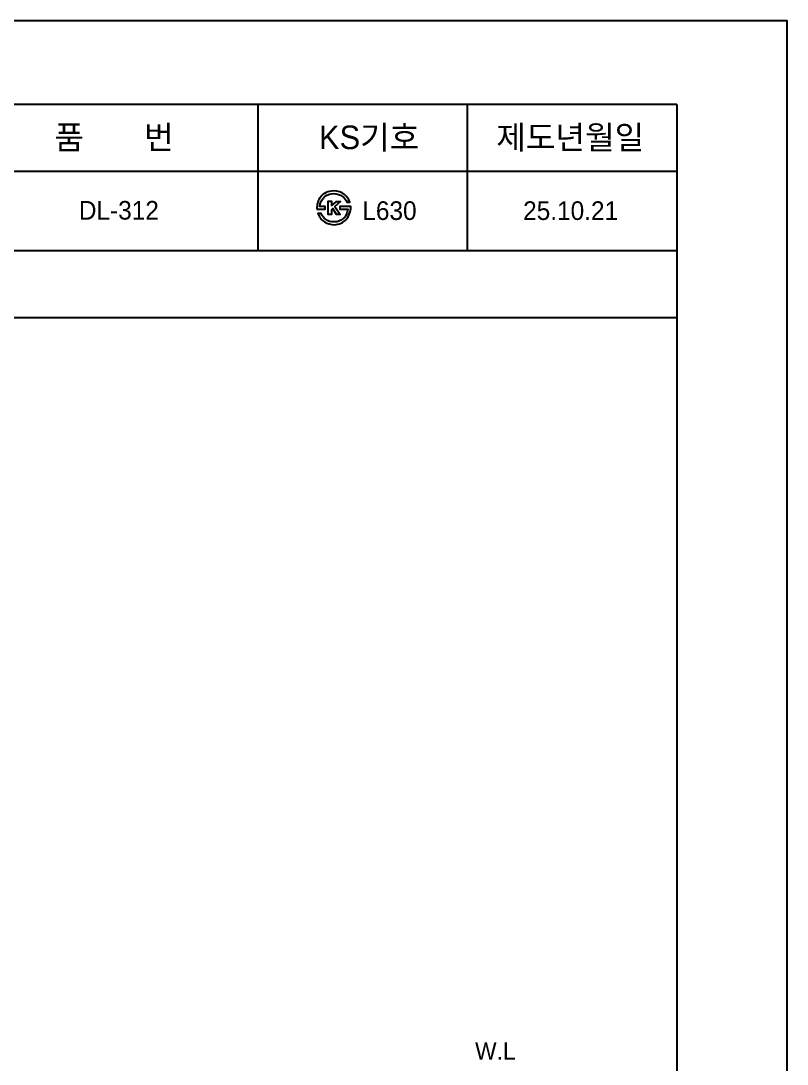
# Model space of a CAD drawing. Extents: x 66660 to 69085, y 58077 to 61507.
# Drawn here: x 67987 to 69085, y 60010 to 61507 of the extents above; entities that cross this region are included whole.
import ezdxf
from ezdxf.enums import TextEntityAlignment as Align

# ---------------------------------------------------------------- set-up
doc = ezdxf.new("R2010")
doc.units = 0
doc.header["$MEASUREMENT"] = 0
for name, color, linetype in [('Dim', 4, 'CONTINUOUS'), ('TEXT', 7, 'CONTINUOUS'), ('YA', 7, 'CONTINUOUS')]:
    doc.layers.add(name, color=color, linetype=linetype)
doc.styles.add('스타일1', font='txt.shx', dxfattribs={"bigfont": 'ghs.shx'})
doc.styles.add('타이틀', font='H2GTRM.TTF', dxfattribs={"height": 25})

msp = doc.modelspace()

# ---------------------------------------------------------------- linework, layer by layer
at = {"layer": 'YA', "color": 7}
for p, q in [((68927.3, 61387), (66851.3, 61387)), ((68327.3, 61176.6), (68327.3, 61386.6)), ((68327.3, 61176.6), (68327.3, 61386.6)), ((68627.3, 61176.6), (68627.3, 61386.6)), ((68627.3, 61176.6), (68627.3, 61386.6)), ((68927.3, 61387), (68927.3, 58207)), ((68927.3, 61291), (67245.8, 61291)), ((68927.3, 61177), (66851.3, 61177)), ((68927.3, 61177), (66851.3, 61177)), ((68927.3, 61081), (66851.3, 61081)), ((68927.3, 61081), (66851.3, 61081))]:
    msp.add_line(p, q, dxfattribs=at)
at = {"layer": 'YA', "color": 0}
msp.add_lwpolyline([(66659.9, 58076.5), (69085.4, 58076.5), (69085.4, 61506.9), (66659.9, 61506.9)], close=True, dxfattribs=at)
at = {"layer": 'YA', "color": 7}
msp.add_lwpolyline([(68432.2, 61241.4), (68439.4, 61247.9), (68445.2, 61247.9), (68437.2, 61240.5), (68444.7, 61229.2), (68439.7, 61229.2), (68434.3, 61237.8), (68432.2, 61235.9), (68432.2, 61229.2), (68427.8, 61229.2), (68427.8, 61248.1), (68432.2, 61248.1), (68432.2, 61241.4)], close=True, dxfattribs=at)
for points in [[(68411.5, 61236.8), (68411.3, 61240.1), (68411.7, 61243.3), (68412.6, 61246.4), (68413.5, 61249.5), (68415, 61252.3), (68417, 61254.6), (68419.1, 61257.2), (68421.6, 61259.2), (68424.6, 61260.5), (68427.8, 61262), (68431.4, 61262.8), (68435.3, 61262.9), (68441.5, 61262.8), (68446.7, 61261.1), (68450.9, 61257.7), (68454.3, 61255), (68457, 61251.4), (68458.8, 61247), (68458.8, 61247), (68454.1, 61247), (68454.1, 61247), (68453.2, 61249.8), (68451.2, 61252.4), (68448.3, 61254.8), (68444.6, 61257.6), (68440.4, 61259.1), (68435.8, 61259.1), (68430.2, 61259.1), (68425.5, 61257.4), (68421.8, 61254.1), (68418, 61250.6), (68416, 61246), (68415.7, 61240.4), (68415.7, 61240.4), (68423.5, 61240.4), (68423.5, 61240.4), (68423.5, 61240.4), (68423.5, 61236.8), (68423.5, 61236.8), (68423.5, 61236.8), (68411.5, 61236.8), (68411.5, 61236.8), (68411.5, 61236.8), (68411.5, 61236.8), (68411.5, 61236.8)], [(68459.9, 61240.4), (68460, 61236.8), (68459.4, 61233.5), (68458.3, 61230.3), (68457.2, 61227.1), (68455.6, 61224.4), (68453.5, 61222), (68451.4, 61219.6), (68448.9, 61217.8), (68446, 61216.5), (68443.1, 61215.2), (68440, 61214.5), (68436.7, 61214.5), (68431.3, 61214.5), (68426.6, 61215.8), (68422.5, 61218.4), (68418.2, 61221.1), (68415, 61225.1), (68412.9, 61230.4), (68412.9, 61230.4), (68417.3, 61230.4), (68417.3, 61230.4), (68419.1, 61226.9), (68421.3, 61224.2), (68423.7, 61222.2), (68427.3, 61219.4), (68431.7, 61218.2), (68436.7, 61218.4), (68441.1, 61218.4), (68445.1, 61219.8), (68448.7, 61222.7), (68452.9, 61226.1), (68455.2, 61230.8), (68455.7, 61236.8), (68455.7, 61236.8), (68444.5, 61236.8), (68444.5, 61236.8), (68444.5, 61236.8), (68444.5, 61240.4), (68444.5, 61240.4), (68444.5, 61240.4), (68459.9, 61240.4), (68459.9, 61240.4), (68459.9, 61240.4), (68459.9, 61240.4), (68459.9, 61240.4)]]:
    msp.add_open_spline(points, degree=3, knots=[0, 0, 0, 0, 1, 1, 1, 2, 2, 2, 3, 3, 3, 4, 4, 4, 5, 5, 5, 6, 6, 6, 7, 7, 7, 8, 8, 8, 9, 9, 9, 10, 10, 10, 11, 11, 11, 12, 12, 12, 13, 13, 13, 14, 14, 14, 15, 15, 15, 15], dxfattribs=at)

# ---------------------------------------------------------------- texts
at = {"layer": 'Dim', "color": 0, "char_height": 33.819, "attachment_point": 1, "style": '스타일1'}
for s, insert in [('{\\fGulim|b0|i0|c129|p50;품       번}', (68035.1, 61356.7)), ('{\\fGulim|b0|i0|c129|p50;KS기호}', (68414.4, 61356.7)), ('{\\fGulim|b0|i0|c129|p50;제도년월일}', (68668.5, 61356.7))]:
    msp.add_mtext(s, dxfattribs=dict(at, insert=insert))
at = {"layer": 'Dim', "color": 0, "char_height": 26.746, "width": 168.306, "attachment_point": 1, "style": '스타일1'}
for s, insert in [('{\\fGulim|b0|i0|c129|p50;DL-312}', (68070.2, 61248.5)), ('{\\fGulim|b0|i0|c129|p50;L630}', (68476.5, 61248)), ('{\\fGulim|b0|i0|c129|p50;25.10.21}', (68707, 61248))]:
    msp.add_mtext(s, dxfattribs=dict(at, insert=insert))
at = {"layer": 'TEXT', "color": 7, "style": '타이틀'}
msp.add_text('W.L', height=25, dxfattribs=at).set_placement((68667.2, 60029.2, 0), align=Align.MIDDLE)

doc.saveas('drawing.dxf')
